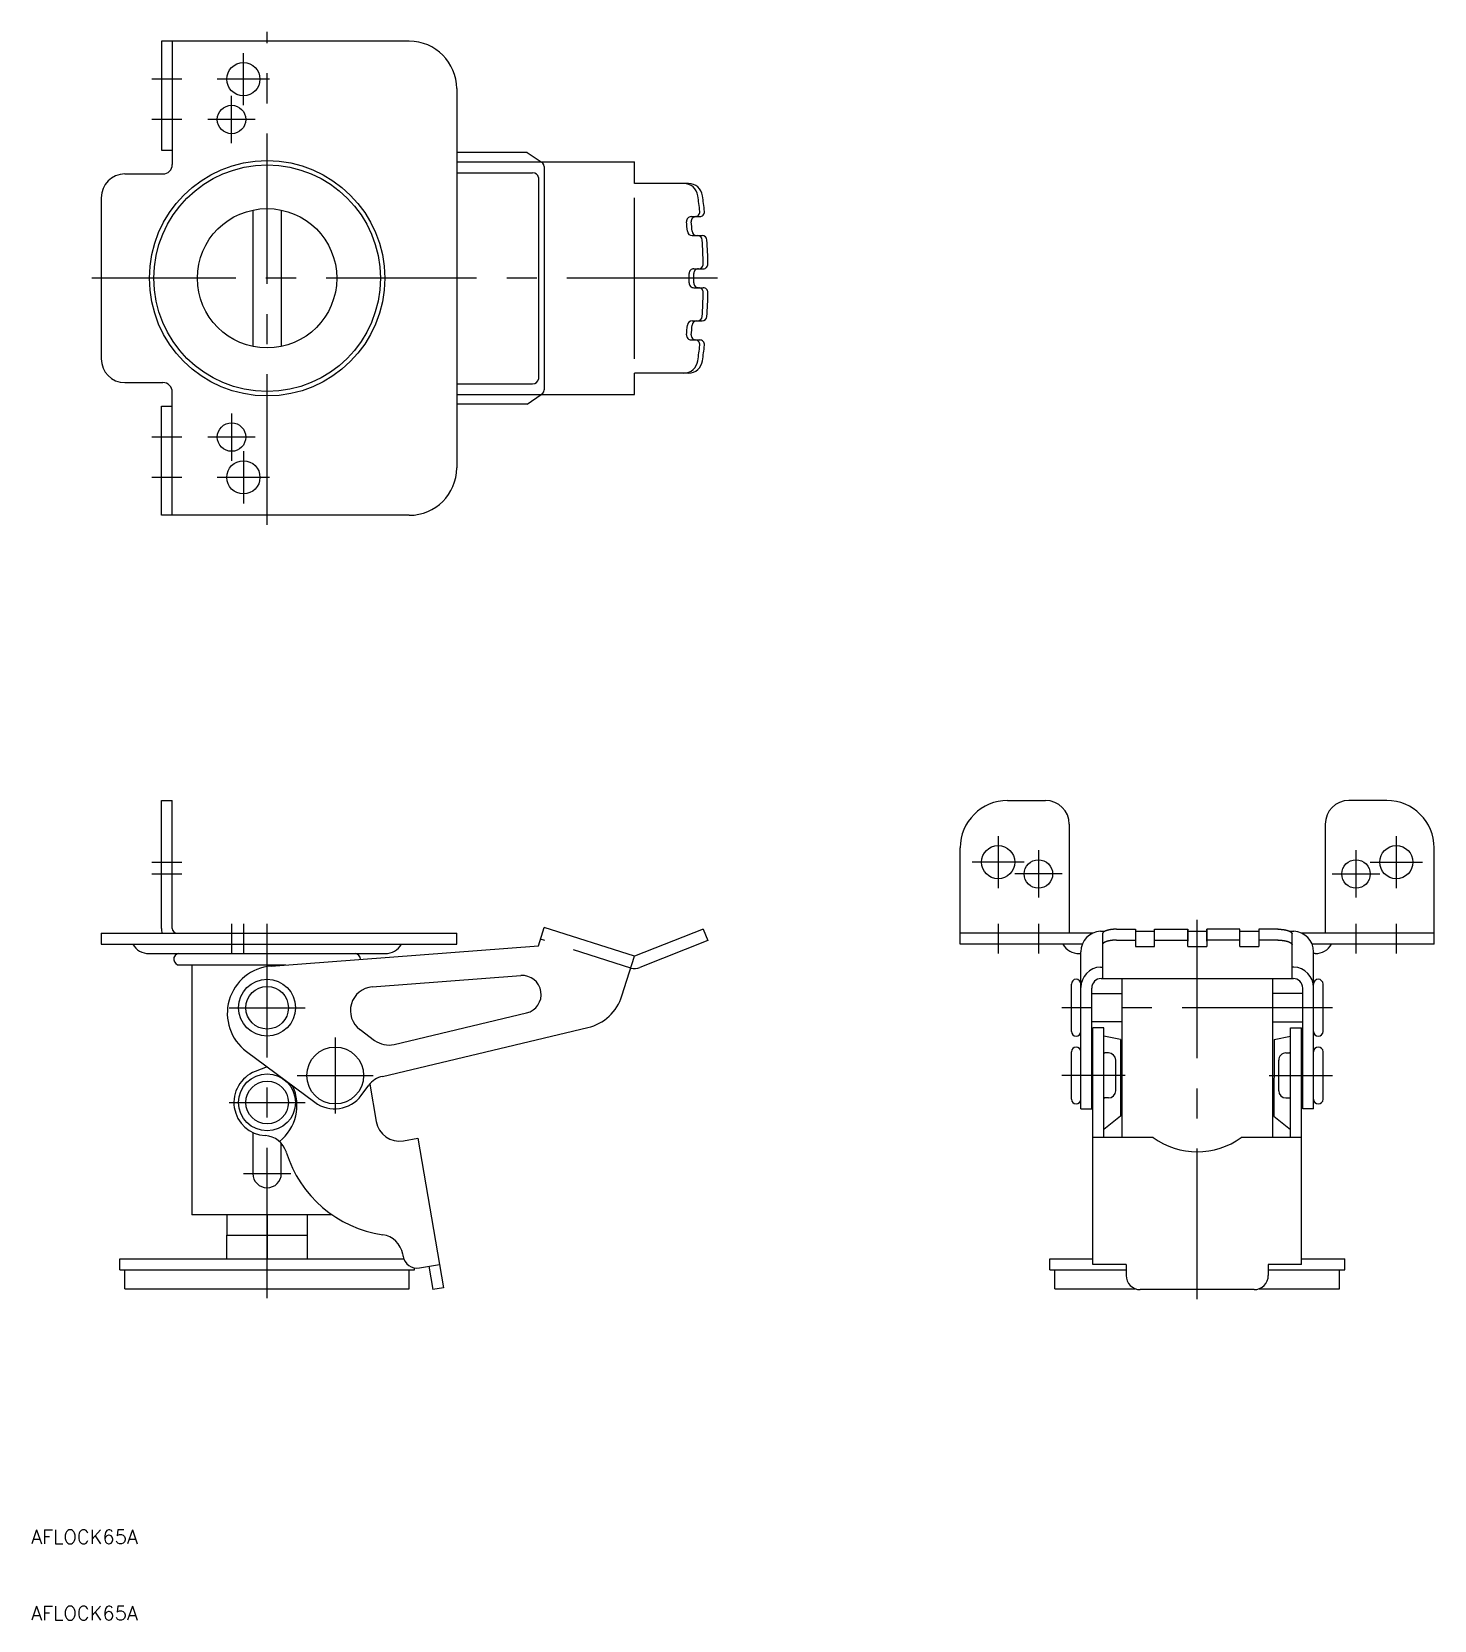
# Model space of a CAD drawing. Extents: x -50 to 246, y -70 to 265.
import ezdxf

# ---------------------------------------------------------------- set-up
doc = ezdxf.new("R2010")
doc.units = 0
doc.linetypes.add('CENTER', pattern=[50.8, 31.75, -6.35, 6.35, -6.35])
doc.linetypes.add('DASHED', pattern=[19.05, 12.7, -6.35])
doc.layers.get('0').update_dxf_attribs({"linetype": 'CONTINUOUS'})
doc.layers.add('CENTER', color=1, linetype='CONTINUOUS')
doc.styles.get("Standard").update_dxf_attribs({"font": 'txt.shx', "height": 3, "bigfont": 'bigfont.shx'})

msp = doc.modelspace()

# ---------------------------------------------------------------- linework, layer by layer
at = {"color": 7, "linetype": 'CONTINUOUS'}
for p, q in [((30, 263.16), (-22.3, 263.16)), ((-22.3, 263.16), (-22.3, 240.16)), ((-20, 263.16), (-20, 237.16)), ((40, 253.16), (40, 173.16)), ((-22.3, 240.16), (-20, 240.16)), ((54.85, 239.71), (40, 239.71)), ((54.85, 239.71), (57.82, 237.71)), ((-30, 235.16), (-22, 235.16)), ((40, 237.71), (77.53, 237.71)), ((40, 235.41), (56.01, 235.41)), ((58.47, 236.71), (58.47, 189.61)), ((77.53, 233.16), (77.53, 237.71)), ((57.25, 234.41), (57.25, 191.91)), ((88.89, 233.16), (77.53, 233.16)), ((-35, 230.16), (-35, 196.16)), ((77.53, 196.16), (77.53, 230.16)), ((-3, 227.55), (-3, 198.77)), ((3, 227.55), (3, 198.77)), ((89.48, 226.16), (90.28, 226.16)), ((90.28, 226.16), (91.16, 226.16)), ((90.47, 226.16), (91.27, 226.16)), ((89.66, 222.16), (90.8, 222.16)), ((90.53, 222.16), (91.67, 222.16)), ((90.64, 222.16), (91.79, 222.16)), ((90.04, 215.16), (91.01, 215.16)), ((90.91, 215.16), (91.88, 215.16)), ((91.03, 215.16), (92, 215.16)), ((90.04, 211.16), (91.01, 211.16)), ((90.91, 211.16), (91.88, 211.16)), ((91.03, 211.16), (92, 211.16)), ((89.66, 204.16), (90.8, 204.16)), ((90.53, 204.16), (91.67, 204.16)), ((90.64, 204.16), (91.79, 204.16)), ((89.48, 200.16), (90.28, 200.16)), ((90.28, 200.16), (91.16, 200.16)), ((90.47, 200.16), (91.27, 200.16)), ((-30, 191.16), (-22, 191.16)), ((88.89, 193.16), (77.53, 193.16)), ((77.53, 188.61), (77.53, 193.16)), ((-20, 163.16), (-20, 189.16)), ((40, 190.91), (56.01, 190.91)), ((40, 188.61), (77.53, 188.61)), ((54.85, 186.61), (57.82, 188.61)), ((-22.3, 186.16), (-20, 186.16)), ((-22.3, 163.16), (-22.3, 186.16)), ((54.85, 186.61), (40, 186.61)), ((30, 163.16), (-22.3, 163.16)), ((-22.3, 76), (-22.3, 103)), ((-22.3, 103), (-20, 103)), ((-20, 76), (-20, 103)), ((156.22, 103), (164.22, 103)), ((236.22, 103), (228.22, 103)), ((169.22, 98), (169.22, 75)), ((223.22, 98.02), (223.22, 75)), ((146.22, 72.7), (146.22, 93)), ((246.22, 72.7), (246.22, 93)), ((-35, 75), (40, 75)), ((-35, 75), (-35, 72.7)), ((40, 72.7), (40, 75)), ((57.25, 72.37), (58.47, 76.2)), ((77.53, 70.14), (58.47, 76.2)), ((92.01, 75.84), (77.53, 70.14)), ((92.01, 75.84), (93, 73.44)), ((174.16, 75), (146.22, 75)), ((175.81, 75.4), (176.22, 75.4)), ((176.22, 75.4), (176.73, 75.4)), ((176.22, 74.84), (176.22, 65.44)), ((179.22, 75.84), (183.22, 75.84)), ((183.22, 75.84), (183.22, 72.2)), ((183.22, 75.4), (187.22, 75.4)), ((187.22, 75.84), (194.22, 75.84)), ((187.22, 72.2), (187.22, 75.84)), ((194.22, 75.84), (194.22, 73.34)), ((194.22, 72.2), (194.22, 75.84)), ((194.22, 75.4), (198.22, 75.4)), ((205.22, 75.84), (198.22, 75.84)), ((198.22, 73.34), (198.22, 75.84)), ((198.22, 75.84), (198.22, 72.2)), ((205.22, 72.2), (205.22, 75.84)), ((205.22, 75.4), (209.22, 75.4)), ((209.22, 75.84), (209.22, 72.2)), ((213.31, 75.84), (209.22, 75.84)), ((215.72, 75.4), (216.64, 75.4)), ((216.22, 65.44), (216.22, 74.84)), ((246.22, 75), (218.29, 75)), ((-35, 72.7), (40, 72.7)), ((-35, 72.7), (40, 72.7)), ((-24.89, 70.7), (24.89, 70.7)), ((-18.4, 70.7), (-15.9, 70.7)), ((0, 70.7), (21.55, 70.7)), ((0.84, 68.06), (57.25, 72.37)), ((93, 73.44), (78.65, 67.79)), ((171.98, 72.7), (146.22, 72.7)), ((171.34, 70.7), (171.67, 70.7)), ((171.34, 70.7), (171.67, 70.7)), ((171.67, 37.95), (171.67, 71.1)), ((179.22, 73.54), (183.22, 73.54)), ((183.22, 72.2), (187.22, 72.2)), ((187.22, 73.54), (194.22, 73.54)), ((194.22, 72.2), (198.22, 72.2)), ((205.22, 73.54), (198.22, 73.54)), ((205.22, 72.2), (209.22, 72.2)), ((213.31, 73.54), (209.22, 73.54)), ((246.22, 72.7), (220.47, 72.7)), ((220.77, 37.95), (220.77, 71.1)), ((221.11, 70.7), (220.77, 70.7)), ((221.11, 70.7), (220.77, 70.7)), ((-18.4, 68.3), (0, 68.3)), ((-15.9, 68.3), (-15.9, 15.6)), ((0, 68.3), (3.92, 68.3)), ((74.87, 61.79), (77.53, 70.14)), ((175.81, 67.84), (176.22, 67.84)), ((216.64, 67.85), (216.22, 67.85)), ((22.2, 63.68), (53.52, 66.07)), ((169.67, 54.28), (169.67, 64.28)), ((175.97, 65.44), (216.52, 65.44)), ((180.32, 65.44), (180.32, 31.89)), ((212.13, 65.44), (212.12, 31.89)), ((222.77, 54.28), (222.77, 64.28)), ((173.97, 37.95), (173.97, 63.44)), ((173.97, 62.28), (180.32, 62.28)), ((218.47, 62.28), (212.12, 62.28)), ((218.47, 37.95), (218.47, 63.45)), ((26.8, 51.55), (54.74, 58.19)), ((19.6, 54.68), (22.66, 52.4)), ((24.33, 44.8), (67.65, 55.09)), ((180.32, 56.28), (173.97, 56.28)), ((174.22, 5.13), (174.22, 55.03)), ((176.52, 55.03), (174.22, 55.03)), ((176.52, 31.89), (176.52, 55.03)), ((212.12, 56.28), (218.47, 56.28)), ((215.92, 32.13), (215.92, 55.03)), ((215.92, 31.89), (215.92, 55.02)), ((215.92, 55.02), (218.22, 55.02)), ((218.22, 5.13), (218.22, 55.03)), ((218.22, 12.02), (218.22, 55.02)), ((180.02, 52.61), (176.52, 53.3)), ((180.02, 52.61), (180.02, 36.42)), ((212.43, 52.61), (212.42, 36.42)), ((212.43, 52.61), (215.92, 53.3)), ((-4.37, 50.07), (10.08, 39.33)), ((169.67, 39.99), (169.67, 49.99)), ((171.67, 37.95), (171.67, 49.99)), ((174.22, 47.99), (173.97, 47.99)), ((176.52, 40.44), (176.52, 49.54)), ((177.52, 49.74), (176.72, 49.74)), ((179.02, 41.74), (179.02, 48.24)), ((213.42, 41.74), (213.42, 48.24)), ((214.92, 49.74), (215.72, 49.74)), ((215.92, 40.44), (215.92, 49.54)), ((218.22, 47.99), (218.47, 47.99)), ((222.77, 39.99), (222.77, 49.99)), ((0.01, 46.81), (-2.53, 45.83)), ((19.87, 40.77), (21.47, 42.92)), ((21.66, 43.16), (23.03, 35.28)), ((174.22, 41.99), (173.97, 41.99)), ((177.52, 40.24), (176.72, 40.24)), ((214.92, 40.24), (215.72, 40.24)), ((218.22, 41.99), (218.47, 41.99)), ((171.67, 37.95), (173.97, 37.95)), ((220.77, 37.95), (218.47, 37.95)), ((180.02, 36.42), (176.52, 33.61)), ((212.42, 36.42), (215.92, 33.61)), ((-3, 32.98), (-3, 24.3)), ((3, 24.3), (3, 30.66)), ((28.81, 31.21), (31.77, 31.73)), ((31.77, 31.73), (37.25, 0.2)), ((186.93, 31.89), (174.22, 31.89)), ((218.22, 31.89), (205.52, 31.89)), ((13.7, 15.6), (-15.9, 15.6)), ((-8.5, 15.6), (-8.5, 11.3)), ((0, 15.49), (0, 11.3)), ((8.5, 11.3), (8.5, 15.6)), ((-8.5, 11.3), (8.5, 11.3)), ((-8.5, 11.3), (8.5, 11.3)), ((-8.5, 6.3), (-8.5, 11.3)), ((0, 11.3), (0, 6.3)), ((8.5, 6.3), (8.5, 11.3)), ((28.6, 7.3), (28.68, 6.83)), ((-31.1, 6.3), (28.83, 6.3)), ((-31.1, 4), (-31.1, 6.3)), ((-31.1, 4), (31.1, 4)), ((-30, 0), (-30, 4)), ((-8.5, 6.3), (8.5, 6.3)), ((30, 0), (30, 4)), ((31.1, 4), (31.1, 4.39)), ((32.15, 4.39), (36.39, 5.13)), ((34.12, 4.73), (34.98, -0.19)), ((165.12, 6.3), (174.22, 6.3)), ((165.12, 4), (165.12, 6.3)), ((165.12, 4), (181.22, 4)), ((166.22, 0), (166.22, 4)), ((181.22, 5.13), (174.22, 5.13)), ((181.22, 5.13), (181.22, 2.81)), ((218.22, 5.13), (211.22, 5.13)), ((211.22, 5.13), (211.22, 2.81)), ((211.22, 4), (227.33, 4)), ((218.22, 6.3), (227.33, 6.3)), ((226.23, 0), (226.23, 4)), ((227.33, 4), (227.33, 6.3)), ((-30, 0), (30, 0)), ((37.25, 0.2), (34.98, -0.19)), ((166.22, 0), (183.16, 0)), ((209.29, 0), (226.23, 0)), ((208.22, -0.19), (184.22, -0.19))]:
    msp.add_line(p, q, dxfattribs=at)
at = {"color": 3, "linetype": 'DASHED'}
msp.add_line((76.74, 67.66), (57.68, 73.72), dxfattribs=at)
at = {"color": 7, "linetype": 'CONTINUOUS'}
for points in [[(179.22, 75.84, 0), (179.19, 75.84, 0), (179.15, 75.84, 0), (179.11, 75.84, 0), (179.08, 75.84, 0), (179.04, 75.84, 0), (179, 75.84, 0), (178.97, 75.84, 0), (178.93, 75.84, 0), (178.89, 75.84, 0), (178.86, 75.84, 0), (178.82, 75.83, 0), (178.78, 75.83, 0), (178.75, 75.83, 0), (178.71, 75.83, 0), (178.68, 75.83, 0), (178.64, 75.82, 0), (178.6, 75.82, 0), (178.57, 75.82, 0), (178.53, 75.82, 0), (178.5, 75.81, 0), (178.46, 75.81, 0), (178.43, 75.81, 0), (178.39, 75.8, 0), (178.35, 75.8, 0), (178.32, 75.8, 0), (178.28, 75.79, 0), (178.25, 75.79, 0), (178.21, 75.78, 0), (178.18, 75.78, 0), (178.15, 75.78, 0), (178.11, 75.77, 0), (178.08, 75.77, 0), (178.04, 75.76, 0), (178.01, 75.76, 0), (177.98, 75.75, 0), (177.94, 75.75, 0), (177.91, 75.74, 0), (177.88, 75.74, 0), (177.84, 75.73, 0), (177.81, 75.72, 0), (177.78, 75.72, 0), (177.75, 75.71, 0), (177.71, 75.71, 0), (177.68, 75.7, 0), (177.65, 75.69, 0), (177.62, 75.69, 0), (177.59, 75.68, 0), (177.56, 75.67, 0), (177.53, 75.67, 0), (177.5, 75.66, 0), (177.47, 75.65, 0), (177.44, 75.65, 0), (177.41, 75.64, 0), (177.38, 75.63, 0), (177.35, 75.62, 0), (177.32, 75.62, 0), (177.29, 75.61, 0), (177.26, 75.6, 0), (177.24, 75.59, 0), (177.21, 75.58, 0), (177.18, 75.58, 0), (177.16, 75.57, 0), (177.13, 75.56, 0), (177.1, 75.55, 0), (177.08, 75.54, 0), (177.05, 75.53, 0), (177.03, 75.52, 0), (177, 75.51, 0), (176.98, 75.51, 0), (176.95, 75.5, 0), (176.93, 75.49, 0), (176.91, 75.48, 0), (176.88, 75.47, 0), (176.86, 75.46, 0), (176.84, 75.45, 0), (176.81, 75.44, 0), (176.79, 75.43, 0), (176.77, 75.42, 0), (176.75, 75.41, 0), (176.73, 75.4, 0), (176.71, 75.39, 0), (176.69, 75.38, 0), (176.67, 75.37, 0), (176.65, 75.36, 0), (176.63, 75.35, 0), (176.62, 75.34, 0), (176.6, 75.33, 0), (176.58, 75.31, 0), (176.56, 75.3, 0), (176.54, 75.29, 0), (176.53, 75.28, 0), (176.51, 75.27, 0), (176.5, 75.26, 0), (176.48, 75.25, 0), (176.47, 75.24, 0), (176.45, 75.23, 0), (176.44, 75.21, 0), (176.43, 75.2, 0), (176.41, 75.19, 0), (176.4, 75.18, 0), (176.39, 75.17, 0), (176.38, 75.16, 0), (176.37, 75.14, 0), (176.35, 75.13, 0), (176.34, 75.12, 0), (176.33, 75.11, 0), (176.32, 75.1, 0), (176.31, 75.09, 0), (176.31, 75.07, 0), (176.3, 75.06, 0), (176.29, 75.05, 0), (176.28, 75.04, 0), (176.28, 75.03, 0), (176.27, 75.01, 0), (176.26, 75, 0), (176.26, 74.99, 0), (176.25, 74.98, 0), (176.25, 74.97, 0), (176.24, 74.95, 0), (176.24, 74.94, 0), (176.24, 74.93, 0), (176.23, 74.92, 0), (176.23, 74.9, 0), (176.23, 74.89, 0), (176.23, 74.88, 0), (176.23, 74.87, 0), (176.22, 74.86, 0), (176.22, 74.84, 0)], [(213.22, 75.84, 0), (213.26, 75.84, 0), (213.3, 75.84, 0), (213.34, 75.84, 0), (213.37, 75.84, 0), (213.41, 75.84, 0), (213.45, 75.84, 0), (213.48, 75.84, 0), (213.52, 75.84, 0), (213.56, 75.84, 0), (213.59, 75.84, 0), (213.63, 75.83, 0), (213.66, 75.83, 0), (213.7, 75.83, 0), (213.74, 75.83, 0), (213.77, 75.83, 0), (213.81, 75.82, 0), (213.85, 75.82, 0), (213.88, 75.82, 0), (213.92, 75.82, 0), (213.95, 75.81, 0), (213.99, 75.81, 0), (214.03, 75.81, 0), (214.06, 75.8, 0), (214.1, 75.8, 0), (214.13, 75.8, 0), (214.17, 75.79, 0), (214.2, 75.79, 0), (214.24, 75.78, 0), (214.27, 75.78, 0), (214.31, 75.78, 0), (214.34, 75.77, 0), (214.37, 75.77, 0), (214.41, 75.76, 0), (214.44, 75.76, 0), (214.47, 75.75, 0), (214.51, 75.75, 0), (214.54, 75.74, 0), (214.57, 75.74, 0), (214.61, 75.73, 0), (214.64, 75.73, 0), (214.67, 75.72, 0), (214.7, 75.71, 0), (214.74, 75.71, 0), (214.77, 75.7, 0), (214.8, 75.69, 0), (214.83, 75.69, 0), (214.86, 75.68, 0), (214.89, 75.67, 0), (214.92, 75.67, 0), (214.95, 75.66, 0), (214.98, 75.65, 0), (215.01, 75.65, 0), (215.04, 75.64, 0), (215.07, 75.63, 0), (215.1, 75.62, 0), (215.13, 75.62, 0), (215.16, 75.61, 0), (215.18, 75.6, 0), (215.21, 75.59, 0), (215.24, 75.58, 0), (215.27, 75.58, 0), (215.29, 75.57, 0), (215.32, 75.56, 0), (215.35, 75.55, 0), (215.37, 75.54, 0), (215.4, 75.53, 0), (215.42, 75.52, 0), (215.45, 75.51, 0), (215.47, 75.51, 0), (215.5, 75.5, 0), (215.52, 75.49, 0), (215.54, 75.48, 0), (215.57, 75.47, 0), (215.59, 75.46, 0), (215.61, 75.45, 0), (215.63, 75.44, 0), (215.66, 75.43, 0), (215.68, 75.42, 0), (215.7, 75.41, 0), (215.72, 75.4, 0), (215.74, 75.39, 0), (215.76, 75.38, 0), (215.78, 75.37, 0), (215.8, 75.36, 0), (215.82, 75.35, 0), (215.84, 75.34, 0), (215.85, 75.33, 0), (215.87, 75.31, 0), (215.89, 75.3, 0), (215.91, 75.29, 0), (215.92, 75.28, 0), (215.94, 75.27, 0), (215.95, 75.26, 0), (215.97, 75.25, 0), (215.98, 75.24, 0), (216, 75.23, 0), (216.01, 75.21, 0), (216.02, 75.2, 0), (216.04, 75.19, 0), (216.05, 75.18, 0), (216.06, 75.17, 0), (216.07, 75.16, 0), (216.09, 75.15, 0), (216.1, 75.13, 0), (216.11, 75.12, 0), (216.12, 75.11, 0), (216.13, 75.1, 0), (216.13, 75.09, 0), (216.14, 75.07, 0), (216.15, 75.06, 0), (216.16, 75.05, 0), (216.17, 75.04, 0), (216.17, 75.03, 0), (216.18, 75.01, 0), (216.19, 75, 0), (216.19, 74.99, 0), (216.2, 74.98, 0), (216.2, 74.97, 0), (216.21, 74.95, 0), (216.21, 74.94, 0), (216.21, 74.93, 0), (216.22, 74.92, 0), (216.22, 74.9, 0), (216.22, 74.89, 0), (216.22, 74.88, 0), (216.22, 74.87, 0), (216.22, 74.86, 0), (216.22, 74.84, 0)], [(179.22, 73.54, 0), (179.19, 73.54, 0), (179.15, 73.54, 0), (179.11, 73.54, 0), (179.08, 73.54, 0), (179.04, 73.54, 0), (179, 73.54, 0), (178.97, 73.54, 0), (178.93, 73.54, 0), (178.89, 73.54, 0), (178.86, 73.54, 0), (178.82, 73.53, 0), (178.78, 73.53, 0), (178.75, 73.53, 0), (178.71, 73.53, 0), (178.68, 73.53, 0), (178.64, 73.52, 0), (178.6, 73.52, 0), (178.57, 73.52, 0), (178.53, 73.52, 0), (178.5, 73.51, 0), (178.46, 73.51, 0), (178.43, 73.51, 0), (178.39, 73.5, 0), (178.35, 73.5, 0), (178.32, 73.5, 0), (178.28, 73.49, 0), (178.25, 73.49, 0), (178.21, 73.48, 0), (178.18, 73.48, 0), (178.15, 73.48, 0), (178.11, 73.47, 0), (178.08, 73.47, 0), (178.04, 73.46, 0), (178.01, 73.46, 0), (177.98, 73.45, 0), (177.94, 73.45, 0), (177.91, 73.44, 0), (177.88, 73.44, 0), (177.84, 73.43, 0), (177.81, 73.42, 0), (177.78, 73.42, 0), (177.75, 73.41, 0), (177.71, 73.41, 0), (177.68, 73.4, 0), (177.65, 73.39, 0), (177.62, 73.39, 0), (177.59, 73.38, 0), (177.56, 73.37, 0), (177.53, 73.37, 0), (177.5, 73.36, 0), (177.47, 73.35, 0), (177.44, 73.35, 0), (177.41, 73.34, 0), (177.38, 73.33, 0), (177.35, 73.32, 0), (177.32, 73.32, 0), (177.29, 73.31, 0), (177.26, 73.3, 0), (177.24, 73.29, 0), (177.21, 73.28, 0), (177.18, 73.28, 0), (177.16, 73.27, 0), (177.13, 73.26, 0), (177.1, 73.25, 0), (177.08, 73.24, 0), (177.05, 73.23, 0), (177.03, 73.22, 0), (177, 73.21, 0), (176.98, 73.21, 0), (176.95, 73.2, 0), (176.93, 73.19, 0), (176.91, 73.18, 0), (176.88, 73.17, 0), (176.86, 73.16, 0), (176.84, 73.15, 0), (176.81, 73.14, 0), (176.79, 73.13, 0), (176.77, 73.12, 0), (176.75, 73.11, 0), (176.73, 73.1, 0), (176.71, 73.09, 0), (176.69, 73.08, 0), (176.67, 73.07, 0), (176.65, 73.06, 0), (176.63, 73.05, 0), (176.62, 73.04, 0), (176.6, 73.03, 0), (176.58, 73.01, 0), (176.56, 73, 0), (176.54, 72.99, 0), (176.53, 72.98, 0), (176.51, 72.97, 0), (176.5, 72.96, 0), (176.48, 72.95, 0), (176.47, 72.94, 0), (176.45, 72.93, 0), (176.44, 72.91, 0), (176.43, 72.9, 0), (176.41, 72.89, 0), (176.4, 72.88, 0), (176.39, 72.87, 0), (176.38, 72.86, 0), (176.37, 72.84, 0), (176.35, 72.83, 0), (176.34, 72.82, 0), (176.33, 72.81, 0), (176.32, 72.8, 0), (176.31, 72.79, 0), (176.31, 72.77, 0), (176.3, 72.76, 0), (176.29, 72.75, 0), (176.28, 72.74, 0), (176.28, 72.73, 0), (176.27, 72.71, 0), (176.26, 72.7, 0), (176.26, 72.69, 0), (176.25, 72.68, 0), (176.25, 72.67, 0), (176.24, 72.65, 0), (176.24, 72.64, 0), (176.24, 72.63, 0), (176.23, 72.62, 0), (176.23, 72.6, 0), (176.23, 72.59, 0), (176.23, 72.58, 0), (176.23, 72.57, 0), (176.22, 72.56, 0), (176.22, 72.54, 0)], [(213.22, 73.54, 0), (213.26, 73.54, 0), (213.3, 73.54, 0), (213.34, 73.54, 0), (213.37, 73.54, 0), (213.41, 73.54, 0), (213.45, 73.54, 0), (213.48, 73.54, 0), (213.52, 73.54, 0), (213.56, 73.54, 0), (213.59, 73.54, 0), (213.63, 73.53, 0), (213.66, 73.53, 0), (213.7, 73.53, 0), (213.74, 73.53, 0), (213.77, 73.53, 0), (213.81, 73.52, 0), (213.85, 73.52, 0), (213.88, 73.52, 0), (213.92, 73.52, 0), (213.95, 73.51, 0), (213.99, 73.51, 0), (214.03, 73.51, 0), (214.06, 73.5, 0), (214.1, 73.5, 0), (214.13, 73.5, 0), (214.17, 73.49, 0), (214.2, 73.49, 0), (214.24, 73.48, 0), (214.27, 73.48, 0), (214.31, 73.48, 0), (214.34, 73.47, 0), (214.37, 73.47, 0), (214.41, 73.46, 0), (214.44, 73.46, 0), (214.47, 73.45, 0), (214.51, 73.45, 0), (214.54, 73.44, 0), (214.57, 73.44, 0), (214.61, 73.43, 0), (214.64, 73.43, 0), (214.67, 73.42, 0), (214.7, 73.41, 0), (214.74, 73.41, 0), (214.77, 73.4, 0), (214.8, 73.39, 0), (214.83, 73.39, 0), (214.86, 73.38, 0), (214.89, 73.37, 0), (214.92, 73.37, 0), (214.95, 73.36, 0), (214.98, 73.35, 0), (215.01, 73.35, 0), (215.04, 73.34, 0), (215.07, 73.33, 0), (215.1, 73.32, 0), (215.13, 73.32, 0), (215.16, 73.31, 0), (215.18, 73.3, 0), (215.21, 73.29, 0), (215.24, 73.28, 0), (215.27, 73.28, 0), (215.29, 73.27, 0), (215.32, 73.26, 0), (215.35, 73.25, 0), (215.37, 73.24, 0), (215.4, 73.23, 0), (215.42, 73.22, 0), (215.45, 73.21, 0), (215.47, 73.21, 0), (215.5, 73.2, 0), (215.52, 73.19, 0), (215.54, 73.18, 0), (215.57, 73.17, 0), (215.59, 73.16, 0), (215.61, 73.15, 0), (215.63, 73.14, 0), (215.66, 73.13, 0), (215.68, 73.12, 0), (215.7, 73.11, 0), (215.72, 73.1, 0), (215.74, 73.09, 0), (215.76, 73.08, 0), (215.78, 73.07, 0), (215.8, 73.06, 0), (215.82, 73.05, 0), (215.84, 73.04, 0), (215.85, 73.03, 0), (215.87, 73.01, 0), (215.89, 73, 0), (215.91, 72.99, 0), (215.92, 72.98, 0), (215.94, 72.97, 0), (215.95, 72.96, 0), (215.97, 72.95, 0), (215.98, 72.94, 0), (216, 72.93, 0), (216.01, 72.91, 0), (216.02, 72.9, 0), (216.04, 72.89, 0), (216.05, 72.88, 0), (216.06, 72.87, 0), (216.07, 72.86, 0), (216.09, 72.85, 0), (216.1, 72.83, 0), (216.11, 72.82, 0), (216.12, 72.81, 0), (216.13, 72.8, 0), (216.13, 72.79, 0), (216.14, 72.77, 0), (216.15, 72.76, 0), (216.16, 72.75, 0), (216.17, 72.74, 0), (216.17, 72.73, 0), (216.18, 72.71, 0), (216.19, 72.7, 0), (216.19, 72.69, 0), (216.2, 72.68, 0), (216.2, 72.67, 0), (216.21, 72.65, 0), (216.21, 72.64, 0), (216.21, 72.63, 0), (216.22, 72.62, 0), (216.22, 72.6, 0), (216.22, 72.59, 0), (216.22, 72.58, 0), (216.22, 72.57, 0), (216.22, 72.56, 0), (216.22, 72.54, 0)]]:
    msp.add_polyline3d(points, dxfattribs=at)
for centre, radius in [((-5, 255.16), 3.5), ((-7.5, 246.66), 3), ((0, 213.16), 24.83), ((0, 213.16), 23.9), ((0, 213.16), 14.7), ((-7.5, 179.66), 3), ((-5, 171.16), 3.5), ((154.22, 90), 3.5), ((162.72, 87.5), 3), ((229.72, 87.5), 3), ((238.22, 90), 3.5), ((0, 59.28), 6), ((0, 59.28), 4.5), ((14.37, 44.99), 6), ((0, 39.3), 6), ((0, 39.3), 4.5)]:
    msp.add_circle(centre, radius, dxfattribs=at)
for centre, radius, start, end in [((30, 253.16), 10, 0, 90), ((-30, 230.16), 5, 90, 180), ((-22, 237.16), 2, 270, 0), ((56.05, 234.19), 1.22, 10.5197, 91.4717), ((57.47, 236.71), 1, 0, 90), ((87.9, 230.16), 3, 7.6926, 90), ((88.89, 230.16), 3, 7.6926, 90), ((-37.95, 213.16), 130, 6.2304, 7.6926), ((-36.96, 213.16), 130, 6.2304, 7.6926), ((89.48, 225.16), 1, 90, 185.3794), ((-37.95, 213.16), 127, 4.4808, 5.3794), ((90.47, 225.16), 1, 90, 185.3794), ((-36.96, 213.16), 127, 4.4808, 5.3794), ((90.28, 227.16), 1, 270, 6.2304), ((91.27, 227.16), 1, 270, 6.2304), ((89.66, 223.16), 1, 184.4808, 270), ((90.64, 223.16), 1, 184.4808, 270), ((90.8, 221.16), 1, 3.5555, 90), ((91.79, 221.16), 1, 3.5555, 90), ((-37.95, 213.16), 130, 1.3326, 3.5555), ((-36.96, 213.16), 130, 1.3326, 3.5555), ((90.04, 214.16), 1, 90, 180.4476), ((91.03, 214.16), 1, 90, 180.4476), ((91.01, 216.16), 1, 270, 1.3326), ((92, 216.16), 1, 270, 1.3326), ((-37.95, 213.16), 127, 359.5524, 0.4476), ((90.04, 212.16), 1, 179.5524, 270), ((-36.96, 213.16), 127, 359.5524, 0.4476), ((91.03, 212.16), 1, 179.5524, 270), ((91.01, 210.16), 1, 358.6674, 90), ((92, 210.16), 1, 358.6674, 90), ((-37.95, 213.16), 130, 356.4445, 358.6674), ((-36.96, 213.16), 130, 356.4445, 358.6674), ((90.8, 205.16), 1, 270, 356.4445), ((91.79, 205.16), 1, 270, 356.4445), ((89.48, 201.16), 1, 174.6206, 270), ((-37.95, 213.16), 127, 354.6206, 355.5192), ((89.66, 203.16), 1, 90, 175.5192), ((90.47, 201.16), 1, 174.6206, 270), ((-36.96, 213.16), 127, 354.6206, 355.5192), ((90.64, 203.16), 1, 90, 175.5192), ((90.28, 199.16), 1, 353.7696, 90), ((-37.95, 213.16), 130, 352.3074, 353.7696), ((91.27, 199.16), 1, 353.7696, 90), ((-36.96, 213.16), 130, 352.3074, 353.7696), ((-30, 196.16), 5, 180, 270), ((87.9, 196.16), 3, 270, 352.3074), ((88.89, 196.16), 3, 270, 352.3074), ((-22, 189.16), 2, 0, 90), ((56.05, 192.13), 1.22, 268.5283, 349.4803), ((57.47, 189.61), 1, 270, 0), ((30, 173.16), 10, 270, 0), ((156.22, 93), 10, 90, 180), ((164.22, 98), 5, 0, 90), ((228.22, 98), 5, 90, 180), ((236.22, 93), 10, 0, 90), ((-19, 76), 3.3, 180, 197.6397), ((-19, 76), 1, 180, 270), ((175.97, 71.1), 4.3, 92.1661, 180), ((216.47, 71.1), 4.3, 359.9995, 87.8334), ((-24.89, 74.7), 4, 210, 270), ((-18.5, 69.5), 1.2, 94.8804, 274.8804), ((18.5, 69.5), 1.2, 0.2107, 85.1196), ((24.89, 74.7), 4, 270, 330), ((171.34, 74.7), 4, 210, 270), ((221.11, 74.7), 4, 270, 330), ((1.6, 58.09), 10, 94.3632, 233.3632), ((77.51, 70.56), 3, 255.1449, 292.3632), ((175.97, 63.55), 4.3, 92.1661, 180), ((216.47, 63.55), 4.3, 0.0012, 87.835), ((22.58, 58.69), 5, 94.3632, 233.3632), ((53.82, 62.08), 4, 283.3632, 94.3632), ((170.67, 64.28), 1, 0, 180), ((175.97, 63.44), 2, 90, 180), ((216.47, 63.44), 2, 0.0012, 90.0012), ((221.77, 64.28), 1, 359.9995, 179.9995), ((65.34, 64.82), 10, 283.3632, 342.3632), ((170.67, 54.28), 1, 180, 0), ((221.77, 54.28), 1, 179.9995, 359.9995), ((25.65, 56.41), 5, 233.3632, 283.3632), ((170.67, 49.99), 1, 0, 180), ((221.77, 49.99), 1, 359.9995, 179.9995), ((176.72, 49.54), 0.2, 90, 180), ((177.52, 48.24), 1.5, 0, 90), ((214.92, 48.24), 1.5, 89.9995, 179.9995), ((215.72, 49.54), 0.2, 359.9995, 89.9995), ((0, 39.3), 7, 111.1689, 266.7922), ((25.48, 39.94), 5, 103.3632, 143.3632), ((-3.45, 38.7), 9.75, 308.3683, 24.9444), ((14.25, 44.95), 7, 233.3632, 323.3632), ((176.72, 40.44), 0.2, 180, 270), ((177.52, 41.74), 1.5, 270, 0), ((214.92, 41.74), 1.5, 179.9995, 269.9995), ((215.72, 40.44), 0.2, 269.9995, 359.9995), ((170.67, 39.99), 1, 180, 0), ((221.77, 39.99), 1, 179.9995, 359.9995), ((27.95, 36.14), 5, 189.859, 279.859), ((-0.72, 27.32), 5, 17.0937, 86.5562), ((196.22, 44.79), 15.9, 234.2252, 305.7748), ((27.95, 36.14), 25, 197.0937, 261.7998), ((0, 24.3), 3, 180, 0), ((23.68, 6.45), 5, 9.859, 81.7998), ((31.64, 7.35), 3, 189.859, 279.859), ((184.22, 2.81), 3, 180, 270), ((208.22, 2.81), 3, 270, 0)]:
    msp.add_arc(centre, radius, start, end, dxfattribs=at)
at = {"layer": 'CENTER', "color": 1, "linetype": 'CENTER'}
for p, q in [((0, 161.16), (0, 265.16)), ((-5, 249.66), (-5, 260.66)), ((-18, 255.16), (-24.3, 255.16)), ((0.5, 255.16), (-10.5, 255.16)), ((-7.5, 241.66), (-7.5, 251.66)), ((-18, 246.66), (-24.3, 246.66)), ((-2.5, 246.66), (-12.5, 246.66)), ((95, 213.16), (-37, 213.16)), ((-7.5, 184.66), (-7.5, 174.66)), ((-18, 179.66), (-24.3, 179.66)), ((-2.5, 179.66), (-12.5, 179.66)), ((-5, 176.66), (-5, 165.66)), ((-18, 171.16), (-24.3, 171.16)), ((0.5, 171.16), (-10.5, 171.16)), ((154.22, 95.5), (154.22, 84.5)), ((238.22, 95.5), (238.22, 84.5)), ((162.72, 92.5), (162.72, 82.5)), ((229.72, 92.5), (229.72, 82.5)), ((-24.3, 90), (-18, 90)), ((-24.3, 87.5), (-18, 87.5)), ((159.72, 90), (148.72, 90)), ((167.72, 87.5), (157.72, 87.5)), ((224.72, 87.5), (234.72, 87.5)), ((232.72, 90), (243.72, 90)), ((196.22, -2.19), (196.22, 77.84)), ((-7.5, 77), (-7.5, 70.7)), ((-5, 77), (-5, 70.7)), ((0, -2), (0, 77)), ((154.22, 77), (154.22, 70.7)), ((162.72, 77), (162.72, 70.7)), ((196.22, 67.7), (196.22, 75.4)), ((229.72, 77), (229.72, 70.7)), ((238.22, 77), (238.22, 70.7)), ((-8, 59.28), (8, 59.28)), ((-6, 59.28), (7, 59.28)), ((224.77, 59.28), (167.67, 59.28)), ((14.37, 52.99), (14.37, 36.99)), ((6.37, 44.99), (22.37, 44.99)), ((181.02, 44.99), (167.67, 44.99)), ((211.42, 44.99), (224.77, 44.99)), ((-8, 39.3), (8, 39.3)), ((-5, 24.3), (5, 24.3))]:
    msp.add_line(p, q, dxfattribs=at)

# ---------------------------------------------------------------- texts
at = {"color": 7, "linetype": 'CONTINUOUS'}
for p in [(-49.77, -53.84), (-49.77, -69.93)]:
    msp.add_text('AFLOCK65A', height=3, dxfattribs=at).set_placement(p)

doc.saveas('drawing.dxf')
